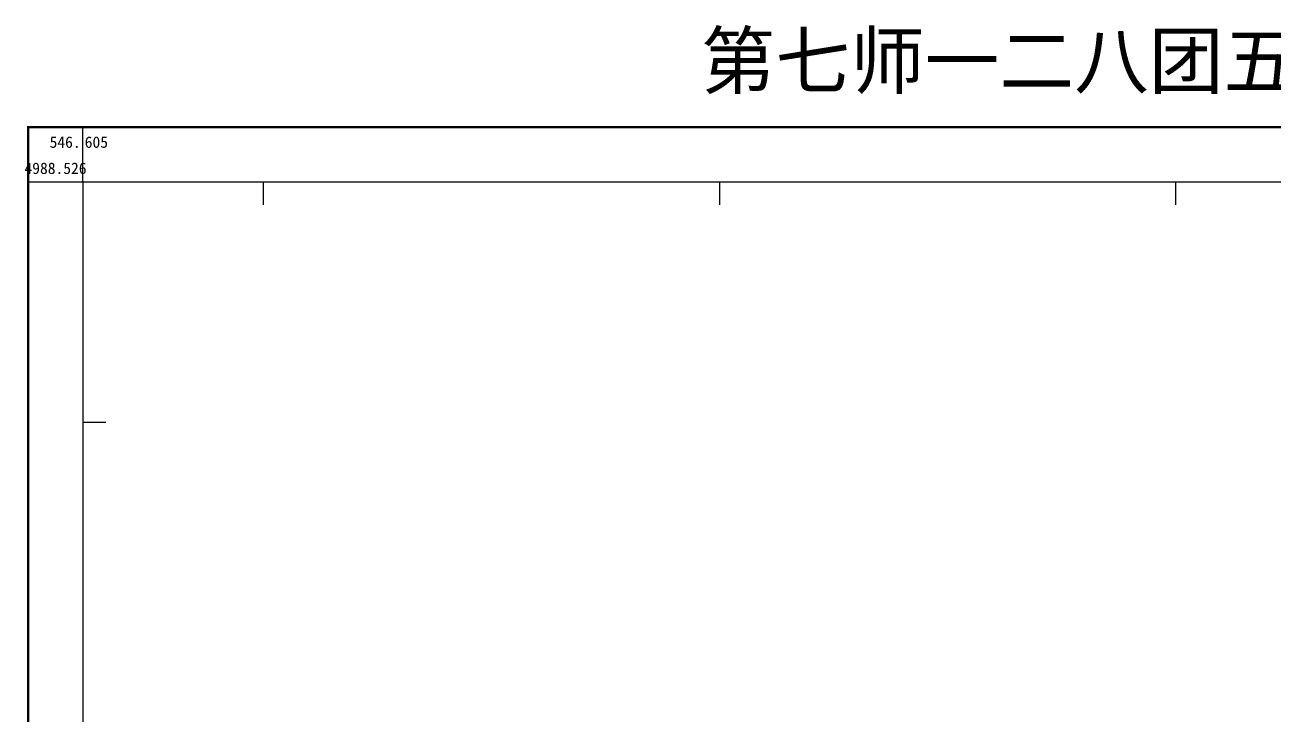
# Model space of a CAD drawing. Extents: x 546409 to 551731, y 4983223 to 4988870.
# Drawn here: x 546478 to 549214, y 4987360 to 4988870 of the extents above; entities that cross this region are included whole.
import ezdxf
from ezdxf.enums import TextEntityAlignment as Align

# ---------------------------------------------------------------- set-up
doc = ezdxf.new("R2010")
doc.units = 0
doc.header["$LTSCALE"] = 10
doc.layers.add('TK', color=7, linetype='CONTINUOUS')
doc.styles.add('宋体', font='')
doc.styles.get('宋体').set_extended_font_data('SimSun')

msp = doc.modelspace()

# ---------------------------------------------------------------- linework, layer by layer
at = {"layer": 'TK', "linetype": 'Continuous'}
for p, q in [((546605, 4988526), (546605, 4988646)), ((546605, 4988526), (546485, 4988526)), ((547000, 4988526), (547000, 4988476)), ((548000, 4988526), (548000, 4988476)), ((549000, 4988526), (549000, 4988476)), ((546605, 4988000), (546655, 4988000))]:
    msp.add_line(p, q, dxfattribs=at)
at = {"layer": 'TK', "linetype": 'Continuous', "const_width": 5, "flags": 128}
msp.add_lwpolyline([(546485, 4983406), (551725, 4983406), (551725, 4988646), (546485, 4988646)], close=True, dxfattribs=at)
at = {"layer": 'TK', "linetype": 'Continuous', "flags": 128}
msp.add_lwpolyline([(546605, 4983526), (551605, 4983526), (551605, 4988526), (546605, 4988526)], close=True, dxfattribs=at)

# ---------------------------------------------------------------- texts
at = {"layer": 'TK', "linetype": 'Continuous', "style": '宋体'}
msp.add_text('第七师一二八团五连耕地普查图', height=120, dxfattribs=at).set_placement((549105, 4988696), align=Align.BOTTOM_CENTER)
msp.add_text('546.', height=25, dxfattribs=at).set_placement((546600, 4988613.5), align=Align.MIDDLE_RIGHT)
msp.add_text('605', height=25, dxfattribs=at).set_placement((546609, 4988613.5), align=Align.MIDDLE_LEFT)
msp.add_text('4988.526', height=25, dxfattribs=at).set_placement((546545, 4988556), align=Align.MIDDLE)

doc.saveas('drawing.dxf')
